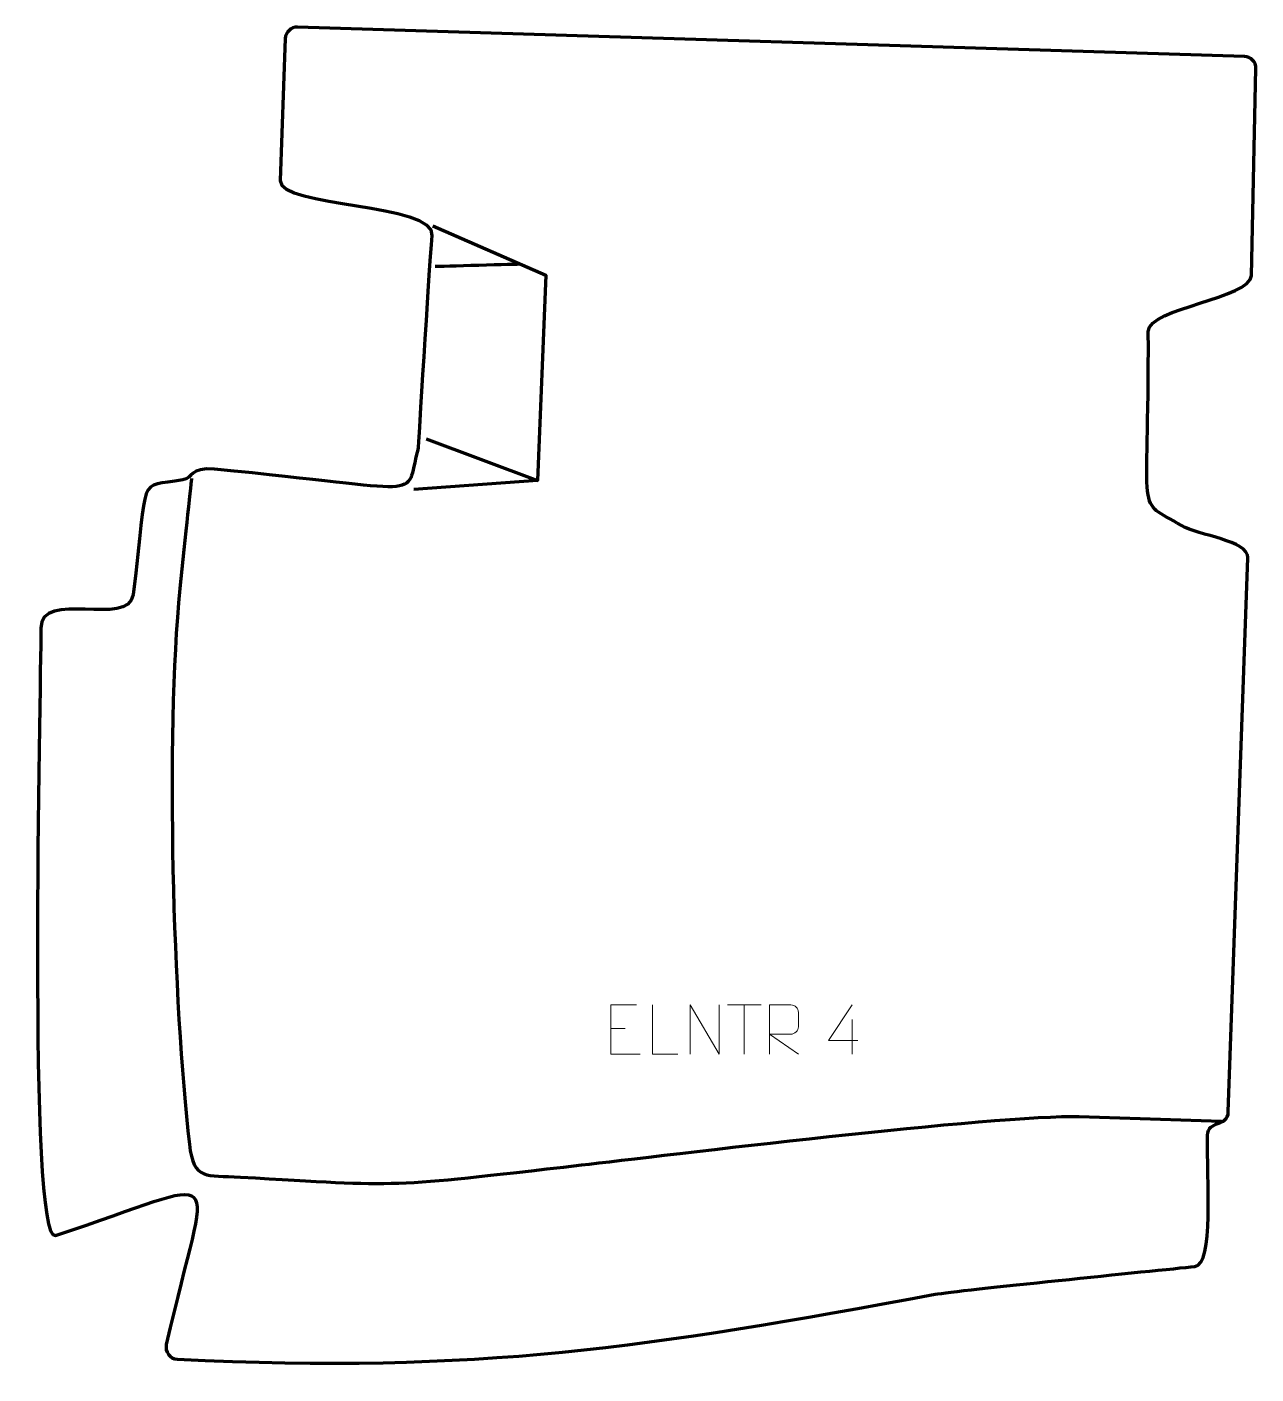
# Model space of a CAD drawing. Header units: millimetres. Extents: x -316 to 305, y -350 to 331.
import ezdxf

# ---------------------------------------------------------------- set-up
doc = ezdxf.new("R2010")
doc.units = ezdxf.units.MM
doc.header["$MEASUREMENT"] = 0
for name, color, linetype in [('layer 1', 7, 'Continuous'), ('layer 2', 7, 'Continuous'), ('layer 3', 7, 'Continuous')]:
    doc.layers.add(name, color=color, linetype=linetype)

msp = doc.modelspace()

# ---------------------------------------------------------------- linework, layer by layer
at = {"layer": 'layer 1', "color": 250, "lineweight": 9}
for points, knots in [([(-7.7699, -163.6289), (-7.7699, -163.6289), (-20.6438, -163.6289), (-20.6438, -163.6289), (-20.6438, -163.6289), (-20.6438, -163.6289), (-20.6438, -188.5825), (-20.6438, -188.5825), (-20.6438, -188.5825), (-20.6438, -188.5825), (-5.778, -188.5825), (-5.778, -188.5825)], [0, 0, 0, 0, 0.25, 0.25, 0.25, 0.25, 0.5, 0.5, 0.5, 0.5, 1, 1, 1, 1]), ([(13.2636, -188.5825), (13.2636, -188.5825), (0.3145, -188.5825), (0.3145, -188.5825), (0.3145, -188.5825), (0.3145, -188.5825), (0.3145, -163.6289), (0.3145, -163.6289)], [0, 0, 0, 0, 0.33333333, 0.33333333, 0.33333333, 0.33333333, 1, 1, 1, 1]), ([(19.4617, -188.5824), (19.4617, -188.5824), (19.4617, -163.6289), (19.4617, -163.6289), (19.4617, -163.6289), (19.4617, -163.6289), (34.1165, -188.5824), (34.1165, -188.5824), (34.1165, -188.5824), (34.1165, -188.5824), (34.1165, -163.6289), (34.1165, -163.6289)], [0, 0, 0, 0, 0.25, 0.25, 0.25, 0.25, 0.5, 0.5, 0.5, 0.5, 1, 1, 1, 1]), ([(59.457, -188.5824), (59.457, -188.5824), (59.457, -163.6289), (59.457, -163.6289), (59.457, -163.6289), (63.0518, -163.6289), (66.6473, -163.6289), (70.2425, -163.6289), (70.2425, -163.6289), (72.5678, -163.6666), (74.1251, -165.1566), (74.121, -167.523), (74.121, -167.523), (74.1206, -169.5585), (74.1206, -172.6179), (74.121, -174.6539), (74.121, -174.6539), (74.1145, -176.5294), (72.3022, -178.4712), (70.2927, -178.4903), (70.2927, -178.4903), (70.2927, -178.4903), (59.457, -178.4903), (59.457, -178.4903), (59.457, -178.4903), (59.457, -178.4903), (74.1117, -188.5824), (74.1117, -188.5824)], [0, 0, 0, 0, 0.125, 0.125, 0.125, 0.125, 0.25, 0.25, 0.25, 0.25, 0.375, 0.375, 0.375, 0.375, 0.5, 0.5, 0.5, 0.5, 0.625, 0.625, 0.625, 0.625, 0.75, 0.75, 0.75, 0.75, 1, 1, 1, 1]), ([(104.1999, -181.6891), (104.1999, -181.6891), (89.3782, -181.6891), (89.3782, -181.6891), (89.3782, -181.6891), (89.3782, -181.6891), (101.2558, -163.6186), (101.2558, -163.6186)], [0, 0, 0, 0, 0.33333333, 0.33333333, 0.33333333, 0.33333333, 1, 1, 1, 1])]:
    msp.add_open_spline(points, degree=3, knots=knots, dxfattribs=at)
for points in [[(38.2955, -163.6524), (38.2955, -163.6524), (55.2827, -163.6524), (55.2827, -163.6524)], [(46.7893, -188.5824), (46.7893, -188.5824), (46.7893, -163.6289), (46.7893, -163.6289)], [(-20.6438, -175.5086), (-20.6438, -175.5086), (-13.4757, -175.5086), (-13.4757, -175.5086)], [(101.2558, -170.928), (101.2558, -170.928), (101.2558, -188.5927), (101.2558, -188.5927)]]:
    msp.add_open_spline(points, degree=3, dxfattribs=at)
at = {"layer": 'layer 2', "color": 22, "lineweight": 158}
msp.add_open_spline([(-179.0491, 330.6667), (-179.0491, 330.6667), (299.594, 315.8593), (299.594, 315.8593), (299.594, 315.8593), (302.8773, 315.7578), (305.4778, 313.0172), (305.4071, 309.7331), (305.4071, 309.7331), (305.4071, 309.7331), (303.1569, 205.165), (303.1569, 205.165), (303.1569, 205.165), (302.9036, 193.3925), (250.9787, 188.7741), (251.0238, 176.8744), (251.0238, 176.8744), (251.3986, 78.046), (243.9591, 93.1024), (267.8181, 78.7057), (267.8181, 78.7057), (276.4081, 73.5225), (301.6632, 71.3141), (301.3462, 62.3338), (301.3462, 62.3338), (301.3462, 62.3338), (291.4582, -217.7178), (291.4582, -217.7178), (291.4582, -217.7178), (291.1813, -225.5611), (281.1518, -221.6154), (281.0053, -229.5342), (281.0053, -229.5342), (280.589, -252.0289), (284.257, -294.8011), (274.5279, -295.8451), (274.5279, -295.8451), (254.9194, -297.949), (154.2002, -307.9383), (143.3494, -309.9378), (143.3494, -309.9378), (-1.3911, -336.6088), (-86.8957, -350.2486), (-239.8185, -342.6863), (-239.8185, -342.6863), (-243.5591, -342.5013), (-246.1997, -339.0255), (-245.375, -335.3723), (-245.375, -335.3723), (-223.7387, -239.5338), (-211.3763, -251.0673), (-301.3773, -280.1459), (-301.3773, -280.1459), (-315.819, -284.8117), (-308.7599, -3.5734), (-308.8153, 26.7556), (-308.8153, 26.7556), (-308.8518, 46.7018), (-264.3384, 26.9474), (-262.2071, 43.623), (-262.2071, 43.623), (-254.1512, 106.65), (-260.7945, 97.6784), (-237.0287, 101.7645), (-237.0287, 101.7645), (-231.656, 102.6882), (-233.7863, 108.3388), (-220.9956, 107.1448), (-220.9956, 107.1448), (-111.1299, 96.8896), (-125.3408, 90.6579), (-118.249, 116.9499), (-118.249, 116.9499), (-117.8755, 118.3348), (-113.0139, 204.8381), (-111.0894, 225.258), (-111.0894, 225.258), (-109.5068, 242.0506), (-188.2539, 239.4195), (-187.7681, 253.1525), (-187.7681, 253.1525), (-187.7681, 253.1525), (-185.2308, 324.8817), (-185.2308, 324.8817), (-185.2308, 324.8817), (-185.1143, 328.1749), (-182.3428, 330.7686), (-179.0491, 330.6667)], degree=3, knots=[0, 0, 0, 0, 0.04347826, 0.04347826, 0.04347826, 0.04347826, 0.08695652, 0.08695652, 0.08695652, 0.08695652, 0.13043478, 0.13043478, 0.13043478, 0.13043478, 0.17391304, 0.17391304, 0.17391304, 0.17391304, 0.2173913, 0.2173913, 0.2173913, 0.2173913, 0.26086957, 0.26086957, 0.26086957, 0.26086957, 0.30434783, 0.30434783, 0.30434783, 0.30434783, 0.34782609, 0.34782609, 0.34782609, 0.34782609, 0.39130435, 0.39130435, 0.39130435, 0.39130435, 0.43478261, 0.43478261, 0.43478261, 0.43478261, 0.47826087, 0.47826087, 0.47826087, 0.47826087, 0.52173913, 0.52173913, 0.52173913, 0.52173913, 0.56521739, 0.56521739, 0.56521739, 0.56521739, 0.60869565, 0.60869565, 0.60869565, 0.60869565, 0.65217391, 0.65217391, 0.65217391, 0.65217391, 0.69565217, 0.69565217, 0.69565217, 0.69565217, 0.73913043, 0.73913043, 0.73913043, 0.73913043, 0.7826087, 0.7826087, 0.7826087, 0.7826087, 0.82608696, 0.82608696, 0.82608696, 0.82608696, 0.86956522, 0.86956522, 0.86956522, 0.86956522, 0.91304348, 0.91304348, 0.91304348, 0.91304348, 1, 1, 1, 1], dxfattribs=at)
at = {"layer": 'layer 3', "color": 142, "lineweight": 158}
for points, knots in [([(-110.6162, 230.2782), (-110.6162, 230.2782), (-53.5537, 205.3061), (-53.5537, 205.3061), (-53.5537, 205.3061), (-53.5537, 205.3061), (-57.7731, 101.5057), (-57.7731, 101.5057), (-57.7731, 101.5057), (-57.7731, 101.5057), (-120.2866, 96.9924), (-120.2866, 96.9924)], [0, 0, 0, 0, 0.25, 0.25, 0.25, 0.25, 0.5, 0.5, 0.5, 0.5, 1, 1, 1, 1]), ([(-232.6217, 102.5221), (-232.6217, 102.5221), (-235.975, 72.5514), (-238.5137, 46.9525), (-238.5137, 46.9525), (-245.9911, -28.4464), (-241.9062, -163.3135), (-233.7259, -234.0959), (-233.7259, -234.0959), (-231.5894, -252.5822), (-225.3874, -249.6503), (-207.8271, -250.6721), (-207.8271, -250.6721), (-124.9161, -255.4968), (-134.9878, -255.9386), (-35.5608, -244.5522), (-35.5608, -244.5522), (3.1802, -240.1156), (175.7745, -218.8309), (216.1329, -220.0929), (216.1329, -220.0929), (216.1329, -220.0929), (287.9977, -222.3408), (287.9977, -222.3408)], [0, 0, 0, 0, 0.14285714, 0.14285714, 0.14285714, 0.14285714, 0.28571429, 0.28571429, 0.28571429, 0.28571429, 0.42857143, 0.42857143, 0.42857143, 0.42857143, 0.57142857, 0.57142857, 0.57142857, 0.57142857, 0.71428571, 0.71428571, 0.71428571, 0.71428571, 1, 1, 1, 1])]:
    msp.add_open_spline(points, degree=3, knots=knots, dxfattribs=at)
for points in [[(-109.48, 209.7769), (-107.9999, 209.8436), (-66.4782, 210.9621), (-66.4782, 210.9621)], [(-114.0201, 122.4889), (-114.0201, 122.4889), (-57.7731, 101.5057), (-57.7731, 101.5057)]]:
    msp.add_open_spline(points, degree=3, dxfattribs=at)

doc.saveas('drawing.dxf')
